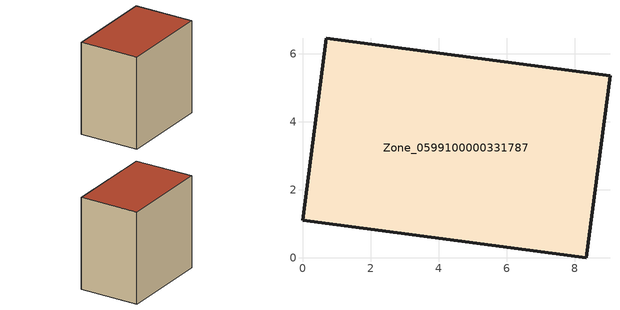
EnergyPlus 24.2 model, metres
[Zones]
Zone_0599100000331787
 floor ground (C_G): 0,1.11 0.69,6.46 9.04,5.36 8.34,0 z3.74
 wall outside (C_F): 0.69,6.46 0,1.11 8.34,0 9.04,5.36 0.69,6.46 z3.74:12.09
 roof outside (C_R): 8.34,0 9.04,5.36 0.69,6.46 0,1.11 z12.09
[BUILDING]
Pand.0599100000331787: North Axis=0; Terrain=City; Loads Convergence Tolerance Value=0.04; Temperature Convergence Tolerance Value=0.4; Solar Distribution=FullExterior; Maximum Number of Warmup Days=25; Minimum Number of Warmup Days=1
[Site:Location]
Rotterdam.The.Hague.AP_ZH_NLD Design_Conditions: Latitude=51.96; Longitude=4.45; Time Zone=1; Elevation=-4.5
[SITE:GROUNDTEMPERATURE:BUILDINGSURFACE]
18, 18, 18, 18, 18, 18, 18, 18, 18, 18, 18, 18
[MATERIAL] Thermal Absorptance=0.9; Solar Absorptance=0.7; Visible Absorptance=0.7
Name | Roughness | Thickness | Conductivity | Density | Specific Heat
G.TI.1975-1991 | MediumSmooth | 0.15 | 0.288461 | 540 | 1210
F.TI.1975-1991 | Rough | 0.3 | 0.230769 | 1920 | 840
R.TI.1975-1991 | MediumRough | 0.2 | 0.153846 | 1500 | 1000
[CONSTRUCTION]
C_G: G.TI.1975-1991
C_F: F.TI.1975-1991
C_R: R.TI.1975-1991
[ZONE]
Zone_0599100000331787: Type=1; Multiplier=1; Ceiling Height=Autocalculate; Volume=Autocalculate; Floor Area=autocalculate; Part of Total Floor Area=Yes
[ZONEINFILTRATION:DESIGNFLOWRATE]
Infil_Zone_0599100000331787: Zone or ZoneList or Space or SpaceList=Zone_0599100000331787; Schedule=AlwaysOn; Design Flow Rate Calculation Method=Flow/Area; Flow Rate per Floor Area=0.003; Constant Term Coefficient=1; Temperature Term Coefficient=0; Velocity Term Coefficient=0; Velocity Squared Term Coefficient=0
[HVACTEMPLATE:ZONE:IDEALLOADSAIRSYSTEM]
Zone_0599100000331787: Maximum Heating Supply Air Temperature=50; Minimum Cooling Supply Air Temperature=13; Maximum Heating Supply Air Humidity Ratio=0.0156; Minimum Cooling Supply Air Humidity Ratio=0.0077; Heating Limit=NoLimit; Cooling Limit=NoLimit; Dehumidification Control Type=ConstantSensibleHeatRatio; Cooling Sensible Heat Ratio=0.7; Dehumidification Setpoint=60; Humidification Control Type=None; Humidification Setpoint=30; Outdoor Air Method=None; Outdoor Air Flow Rate per Person=0.00944; Outdoor Air Flow Rate per Zone Floor Area=0; Outdoor Air Flow Rate per Zone=0; Demand Controlled Ventilation Type=None; Outdoor Air Economizer Type=NoEconomizer; Heat Recovery Type=None; Sensible Heat Recovery Effectiveness=0.7; Latent Heat Recovery Effectiveness=0.65
[ZONECONTROL:THERMOSTAT]
ThermostatControl_Zone_0599100000331787: Zone or ZoneList=Zone_0599100000331787; Control Type Schedule=DualSetpointControlType; Control 1=Thermostat_Zone_0599100000331787; Temperature Difference Between Cutout And Setpoint=0
[THERMOSTATSETPOINT:DUALSETPOINT]
Thermostat_Zone_0599100000331787: Heating Setpoint Temperature Schedule=HeatingSetpoint_Zone_0599100000331787; Cooling Setpoint Temperature Schedule=CoolingSetpoint_Zone_0599100000331787
[SCHEDULE:COMPACT]
HeatingSetpoint_Zone_0599100000331787: Through: 12/31, For: AllDays, Until: 24:00, 21
CoolingSetpoint_Zone_0599100000331787: Through: 12/31, For: AllDays, Until: 24:00, 24
DualSetpointControlType: Through: 12/31, For: AllDays, Until: 24:00, 4
AlwaysOn: Through: 12/31, For: AllDays, Until: 24:00, 1
